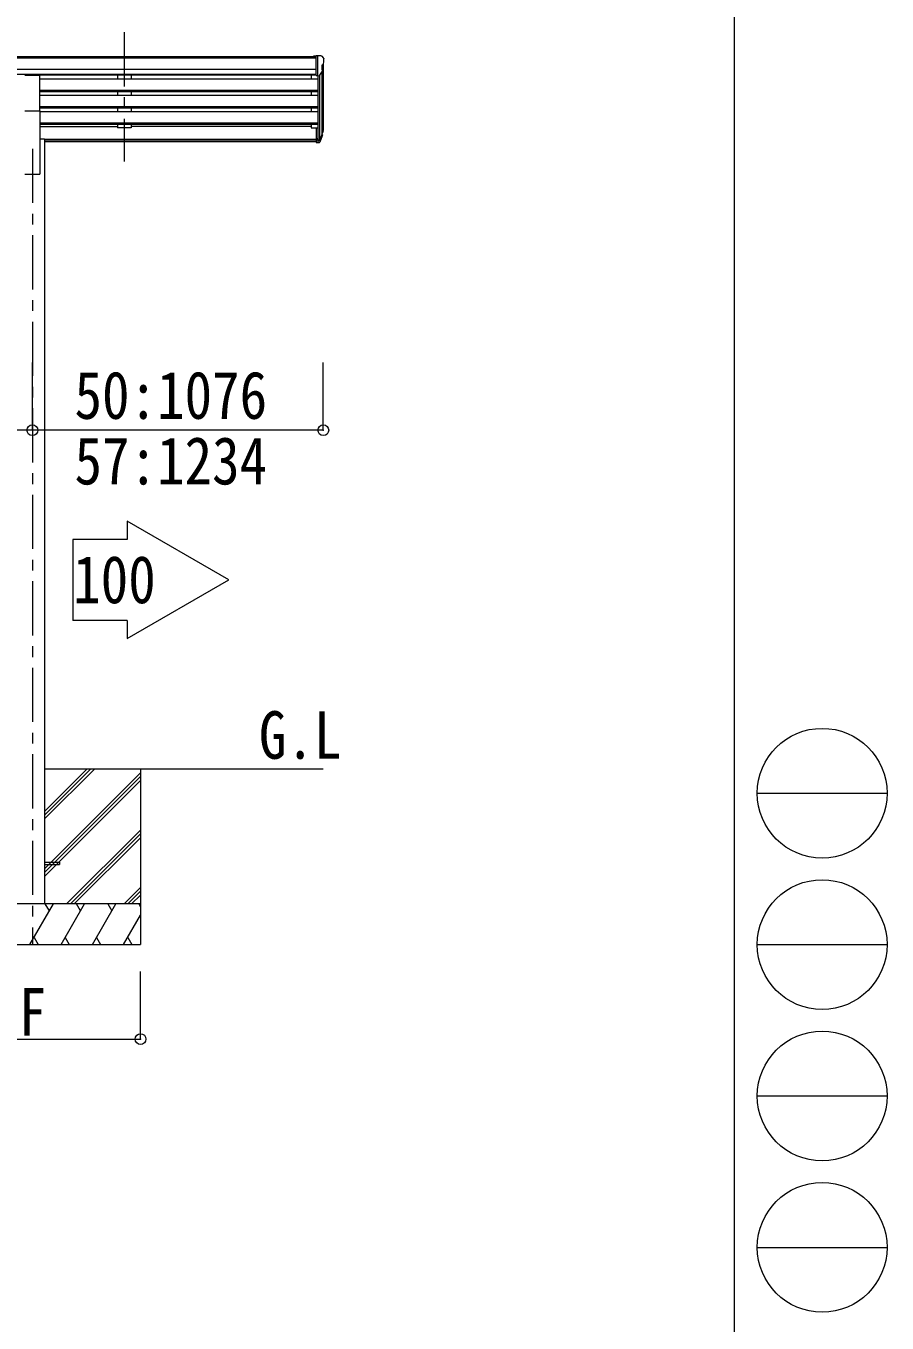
# Model space of a CAD drawing. Units: millimetres at full size, sheet at 1:40; details may follow other scales. Extents: x -29423 to 3259, y -7760 to 7760.
# Drawn here: x 74 to 3259, y -3360 to 1438 of the extents above; entities that cross this region are included whole.
import ezdxf
from ezdxf.enums import TextEntityAlignment as Align

# ---------------------------------------------------------------- set-up
doc = ezdxf.new("R2010")
doc.units = ezdxf.units.MM
doc.header["$LTSCALE"] = 40
doc.header["$PDMODE"] = 32
doc.header["$PDSIZE"] = 40
doc.linetypes.add('CHAIN1', pattern=[8, 5, -1, 1, -1])
for name, color, linetype, lineweight in [('0-0_0', 7, 'Continuous', 9), ('0-1_本体', 5, 'CHAIN1', 9), ('0-3_ELV2', 4, 'Continuous', 9), ('0-6_OTH_LINE', 6, 'Continuous', 9), ('F-0_240', 7, 'Continuous', 9)]:
    doc.layers.add(name, color=color, linetype=linetype, lineweight=lineweight)
doc.layers.add('0-7_SHAPE', color=7, linetype='Continuous')
doc.styles.add('ＭＳ ゴシック', font='')
doc.styles.get('ＭＳ ゴシック').set_extended_font_data('MS Gothic')

msp = doc.modelspace()

# ---------------------------------------------------------------- linework, layer by layer
at = {"layer": '0-0_0'}
for p, q in [((143.22, -1309.72), (1174.02, -1309.72)), ((143.22, -1495.35), (328.85, -1309.72)), ((143.22, -1481.21), (314.7, -1309.72)), ((143.22, -1467.07), (300.56, -1309.72)), ((143.22, -1679.2), (498.02, -1324.4)), ((143.22, -1693.34), (498.02, -1338.54)), ((498.02, -1309.72), (498.02, -1959.72)), ((145.48, -1705.22), (498.02, -1352.69)), ((224.82, -1809.72), (498.02, -1536.53)), ((238.97, -1809.72), (498.02, -1550.67)), ((253.11, -1809.72), (498.02, -1564.82)), ((436.96, -1809.72), (498.02, -1748.66)), ((451.1, -1809.72), (498.02, -1762.81)), ((498.02, -1809.72), (-301.98, -1809.72)), ((89.17, -1959.72), (175.77, -1809.72)), ((160.77, -1835.7), (145.77, -1809.72)), ((204.64, -1959.72), (291.24, -1809.72)), ((276.24, -1835.7), (261.24, -1809.72)), ((320.11, -1959.72), (406.72, -1809.72)), ((376.71, -1809.72), (391.71, -1835.7)), ((465.24, -1809.72), (498.02, -1776.95)), ((492.18, -1809.72), (498.02, -1819.82)), ((435.58, -1959.72), (498.02, -1851.58)), ((104.17, -1933.74), (119.17, -1959.72)), ((219.64, -1933.74), (234.64, -1959.72)), ((335.11, -1933.74), (350.11, -1959.72)), ((450.58, -1933.74), (465.58, -1959.72))]:
    msp.add_line(p, q, dxfattribs=at)
msp.add_lwpolyline([(-301.98, -1309.72), (-301.98, -1959.72), (498.02, -1959.72)], dxfattribs=at)
at = {"layer": '0-1_本体'}
for p, q in [((438.02, 1414.68), (438.02, 937.16)), ((98.02, 983.84), (98.02, -1959.72))]:
    msp.add_line(p, q, dxfattribs=at)
at = {"layer": '0-3_ELV2'}
for p, q in [((-3841.48, 1325.56), (1147.52, 1325.56)), ((-3841.48, 1320.34), (1147.52, 1320.34)), ((1147.52, 1327.16), (1137.52, 1327.07)), ((1137.52, 1325.56), (1137.52, 1327.07)), ((1147.52, 1255.17), (1147.52, 1327.16)), ((1166.02, 1327.16), (1147.52, 1327.16)), ((1154.02, 1254.17), (1154.02, 1327.16)), ((1166.02, 1327.16), (1168.35, 1327.02)), ((1173.48, 1295.97), (1168.17, 1292.91)), ((1169.11, 1326.59), (1173.17, 1320.78)), ((1174.02, 1296.58), (1174.02, 1061.92)), ((1176.02, 1317.79), (1176.02, 1317.16)), ((1147.52, 1276.81), (-3851.48, 1276.81)), ((1147.52, 1258.95), (-3851.48, 1258.95)), ((70.52, 1256.53), (125.52, 1256.53)), ((125.52, 1124.73), (125.52, 1256.53)), ((1147.52, 1255.61), (125.52, 1255.61)), ((413.02, 1255.71), (413.02, 1243.2)), ((463.02, 1255.71), (463.02, 1243.3)), ((1129.02, 1255.71), (1129.02, 1243.2)), ((1147.52, 1255.17), (1154.02, 1255.17)), ((1154.02, 1254.17), (1159.22, 1254.49)), ((1154.02, 1254.17), (1154.02, 1061.55)), ((1160.02, 1254.65), (1160.02, 1016.78)), ((1161.64, 1255.99), (1170.64, 1271.58)), ((1168.02, 1292.65), (1168.02, 1276.37)), ((1169.04, 1268.81), (1169.04, 1035.21)), ((125.52, 1243.2), (1154.02, 1243.2)), ((125.52, 1201.32), (1154.02, 1201.32)), ((125.52, 1199.82), (1154.02, 1199.82)), ((125.52, 1195.51), (1154.02, 1195.51)), ((125.52, 1182.65), (1154.02, 1182.65)), ((413.02, 1195.51), (413.02, 1182.65)), ((463.02, 1195.51), (463.02, 1182.65)), ((1129.02, 1195.51), (1129.02, 1182.65)), ((70.52, 1124.73), (125.52, 1124.73)), ((125.52, 1140.77), (1154.02, 1140.77)), ((125.52, 1139.28), (1154.02, 1139.28)), ((125.52, 1134.96), (1154.02, 1134.96)), ((125.52, 1124.73), (125.52, 890.28)), ((125.52, 1122.1), (1154.02, 1122.1)), ((413.02, 1134.96), (413.02, 1122.2)), ((463.02, 1134.96), (463.02, 1122.1)), ((1129.02, 1134.96), (1129.02, 1122.1)), ((125.52, 1080.22), (1154.02, 1080.22)), ((125.52, 1078.73), (1154.02, 1078.73)), ((125.52, 1074.41), (1154.02, 1074.41)), ((125.52, 1065.86), (413.02, 1065.86)), ((413.02, 1074.41), (413.02, 1060.92)), ((463.02, 1060.92), (413.02, 1060.92)), ((463.02, 1074.41), (463.02, 1060.92)), ((1129.02, 1065.86), (463.02, 1065.86)), ((1129.02, 1074.41), (1129.02, 1060.92)), ((1129.02, 1060.92), (1147.52, 1060.92)), ((1147.52, 1061.55), (1147.52, 1007.52)), ((1147.52, 1061.55), (1154.02, 1061.55)), ((1154.02, 1061.55), (1154.02, 1006.78)), ((143.22, 1019.28), (125.52, 1019.28)), ((143.22, 1019.28), (143.22, -1809.72)), ((143.22, 1018.85), (1147.52, 1018.85)), ((143.22, 1017.45), (1147.52, 1017.45)), ((1147.52, 1009.76), (143.22, 1009.76)), ((1147.52, 1021.42), (1154.02, 1021.42)), ((1147.52, 1016.54), (1154.02, 1016.54)), ((1154.02, 1016.52), (1159.15, 1016.52)), ((1154.02, 1014.72), (1158.86, 1014.72)), ((1160.45, 1017.2), (1168.21, 1032.61)), ((1169.65, 1032.25), (1161.46, 1016.07)), ((1170.27, 1031.68), (1161.46, 1008.14)), ((1172.32, 1048.74), (1169.04, 1041.68)), ((1172.92, 1047.36), (1169.04, 1039.42)), ((1170.61, 1036.09), (1170.27, 1031.68)), ((1147.52, 1007.52), (1154.02, 1007.52)), ((1154.02, 1006.78), (1158.86, 1006.78)), ((70.52, 890.28), (125.52, 890.28)), ((143.22, -1655.22), (198.02, -1655.22)), ((143.22, -1664.22), (198.02, -1664.22)), ((198.02, -1655.22), (198.02, -1664.22))]:
    msp.add_line(p, q, dxfattribs=at)
for centre, radius, start, end in [((1168.29, 1326.02), 1, 35, 86.5), ((1173.02, 1317.79), 3, 0, 87), ((1169.11, 1300.35), 6.18, 315.00103, 354.2965), ((974.02, 1317.16), 202, 355.05096, 0), ((1159.04, 1257.49), 3, 273.5, 330), ((1168.32, 1292.65), 0.3, 120, 180), ((1168.32, 1276.37), 0.3, 180, 265.2833), ((1168.04, 1273.08), 3, 330, 85.2833), ((1143.43, 1058.24), 30.41, 341.80266, 352.8448), ((1144.83, 1056.48), 29.53, 342.01856, 353.49194)]:
    msp.add_arc(centre, radius, start, end, dxfattribs=at)
for centre, major_axis, ratio, start_param, end_param in [((1086.15, 1062.73), (-87.93, 4.42), 0.541684, 3.060334, 3.2172517), ((1085.36, 1056.05), (89.06, 1.43), 0.57596, 6.1985533, 6.3701348), ((1158.86, 1017.43), (3, 0), 0.90356, 4.712389, 5.7595865), ((1158.86, 1009.49), (-3, 0), 0.90356, 1.5707963, 2.6179939), ((1159.15, 1017.88), (1.5, 0), 0.90356, 4.712389, 5.7595865), ((1084.1, 1056.15), (88.05, 0), 0.90356, 5.9828017, 6.0168888), ((1169.3, 1036.09), (-1.3, 0), 0.90356, 2.9359903, 4.9130961), ((1083.38, 1052.28), (89.07, 0), 0.90356, 6.0316505, 6.077583)]:
    msp.add_ellipse(centre, major_axis=major_axis, ratio=ratio, start_param=start_param, end_param=end_param, dxfattribs=at)
at = {"layer": '0-6_OTH_LINE'}
for p, q in [((98.02, -57.22), (98.02, 192.78)), ((1174.02, -57.22), (1174.02, 192.78)), ((1174.02, -57.22), (-4913.98, -57.22)), ((498.02, -2309.72), (498.02, -2059.74)), ((498.02, -2309.72), (498.02, -2059.74)), ((-301.98, -2309.72), (498.02, -2309.72)), ((-301.98, -2309.72), (498.02, -2309.72))]:
    msp.add_line(p, q, dxfattribs=at)
at = {"layer": '0-6_OTH_LINE', "color": 7}
for p, q in [((448.15, -394.23), (448.15, -461.43)), ((448.15, -761.03), (247.75, -761.03)), ((448.15, -761.03), (448.15, -828.23))]:
    msp.add_line(p, q, dxfattribs=at)
for points in [[(448.15, -828.23), (824.01, -611.23), (448.15, -394.23)], [(448.15, -461.43), (247.75, -461.43), (247.75, -761.03)]]:
    msp.add_lwpolyline(points, dxfattribs=at)
at = {"layer": '0-6_OTH_LINE'}
for p in [(98.02, -57.22), (1174.02, -57.22), (498.02, -2309.72)]:
    msp.add_point(p, dxfattribs=at)
at = {"layer": 'F-0_240', "color": 5}
msp.add_line((2693.35, 7760), (2693.35, -7760), dxfattribs=at)
at = {"layer": 'F-0_240', "color": 4}
for p, q in [((2778.83, -1400), (3258.84, -1400)), ((2778.83, -1960), (3258.84, -1960)), ((2778.83, -2520), (3258.84, -2520)), ((2778.83, -3080), (3258.84, -3080))]:
    msp.add_line(p, q, dxfattribs=at)
for centre in [(3018.83, -1400), (3018.83, -1960), (3018.83, -2520), (3018.83, -3080)]:
    msp.add_circle(centre, 240, dxfattribs=at)

# ---------------------------------------------------------------- texts
at = {"layer": '0-6_OTH_LINE', "color": 7, "style": 'ＭＳ ゴシック', "width": 0.85}
for s, p in [('50:1076', (253.83, -67.92)), ('57:1234', (253.83, -310.57)), ('100', (248.98, -749.99)), ('F', (48.02, -2349.72)), ('F', (48.02, -2349.72))]:
    msp.add_text(s, height=176, dxfattribs=at).set_placement(p, align=Align.BOTTOM_LEFT)
at = {"layer": '0-7_SHAPE', "style": 'ＭＳ ゴシック', "width": 0.85}
msp.add_text('G.L', height=176, dxfattribs=at).set_placement((935.94, -1325.37), align=Align.BOTTOM_LEFT)

doc.saveas('drawing.dxf')
